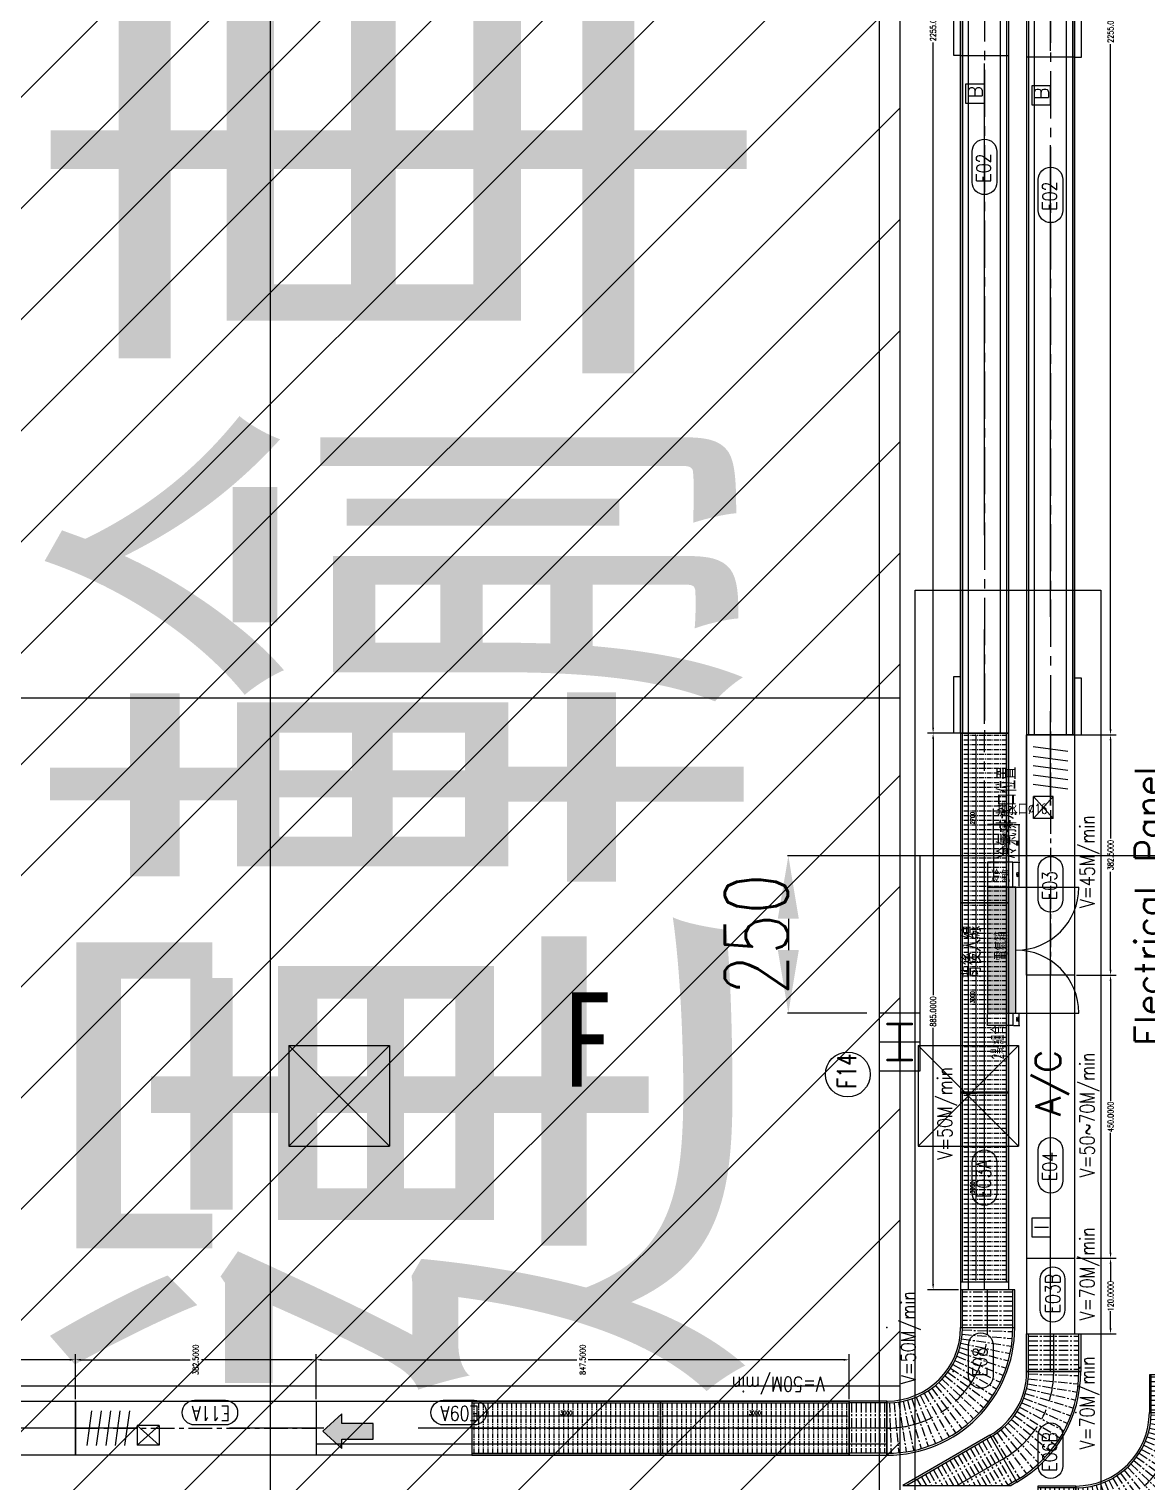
# Model space of a CAD drawing. Extents: x -40736 to 367926, y -65544 to 37405.
# Drawn here: x 347007 to 348784, y -44375 to -42065 of the extents above; entities that cross this region are included whole.
import ezdxf
from ezdxf.enums import TextEntityAlignment as Align

# ---------------------------------------------------------------- set-up
doc = ezdxf.new("R2010")
doc.units = 0
doc.header["$LTSCALE"] = 600
doc.header["$MEASUREMENT"] = 0
doc.linetypes.add('CENTER', pattern=[2, 1.25, -0.25, 0.25, -0.25])
doc.linetypes.add('PHANTOM', pattern=[2.5, 1.25, -0.25, 0.25, -0.25, 0.25, -0.25])
doc.layers.get('0').update_dxf_attribs({"linetype": 'CONTINUOUS'})
doc.layers.get('DEFPOINTS').update_dxf_attribs({"linetype": 'CONTINUOUS'})
for name, color, linetype in [('0-CV-DIM', 3, 'CONTINUOUS'), ('0-DC_Line', 142, 'CONTINUOUS'), ('0-架台', 232, 'CONTINUOUS'), ('0-機台細部', 7, 'CONTINUOUS'), ('0-機號', 4, 'CONTINUOUS'), ('0-滾筒細部', 3, 'CONTINUOUS'), ('0-記號', 3, 'CONTINUOUS'), ('0-電控', 4, 'CONTINUOUS'), ('1', 1, 'CONTINUOUS'), ('C6', 6, 'CONTINUOUS'), ('DIM_KM', 3, 'CONTINUOUS'), ('底圖', 253, 'CONTINUOUS'), ('線槽', 6, 'CONTINUOUS'), ('規劃圖', 253, 'CONTINUOUS')]:
    doc.layers.add(name, color=color, linetype=linetype)
doc.styles.add('asd', font='KAIU.TTF', dxfattribs={"width": 0.8})
doc.styles.add('CHINESET', font='ISOCP.SHX', dxfattribs={"width": 0.7, "bigfont": 'CHINESET.SHX'})
doc.styles.get("Standard").update_dxf_attribs({"font": 'txt.shx', "width": 0.75, "bigfont": 'chineset.shx'})
doc.styles.add('SUNG', font='txt.shx', dxfattribs={"width": 0.8, "bigfont": 'chineset.shx'})
doc.dimstyles.new('a', dxfattribs={"dimtxt": 100, "dimasz": 100, "dimexe": 1.25, "dimexo": 20, "dimtad": 1, "dimdec": 0, "dimdsep": 46, "dimtxsty": 'Standard', "dimcen": 2.5, "dimclrd": 3, "dimclre": 3, "dimclrt": 1, "dimadec": 0, "dimazin": 0, "dimtfac": 1, "dimtdec": 0, "dimtmove": 0, "dimatfit": 3, "dimfxl": 0, "dimarcsym": 0})
doc.dimstyles.get("Standard").update_dxf_attribs({"dimtxt": 0.18, "dimasz": 0.18, "dimexe": 0.18, "dimexo": 0.0625, "dimgap": 0.09, "dimtad": 0, "dimtih": 1, "dimtoh": 1, "dimdec": 4, "dimzin": 0, "dimdsep": 46, "dimtxsty": 'Standard', "dimcen": 0.09, "dimadec": 0, "dimazin": 0, "dimtfac": 1, "dimtdec": 4, "dimtofl": 0, "dimtmove": 0, "dimatfit": 3, "dimfxl": 0, "dimtolj": 1, "dimtzin": 0, "dimarcsym": 0})

# ---------------------------------------------------------------- blocks, each defined once
blk = doc.blocks.new('A$C46C37F3C')
blk.add_lwpolyline([(0, 0), (300, 0), (300, 300), (0, 300)], close=True)
blk.add_text('I', height=220).set_placement((118, 35))
blk = doc.blocks.new('roller_FF')
at = {"color": 1, "linetype": 'CENTER', "ltscale": 0.1}
blk.add_line((0, -350), (0, 350), dxfattribs=at)
blk = doc.blocks.new('*D93')
at = {"layer": '0-滾筒細部', "color": 0, "lineweight": -2}
for p, q in [((0, 360), (0, 120)), ((3000, 360), (3000, 120)), ((2970, 140), (30, 140))]:
    blk.add_line(p, q, dxfattribs=at)
at = {"layer": '0-滾筒細部', "color": 0}
for points in [[(30, 145), (30, 135), (0, 140)], [(2970, 145), (2970, 135), (3000, 140)]]:
    blk.add_solid(points, dxfattribs=at)
at = {"layer": 'DEFPOINTS', "color": 0}
for p in [(0, 380), (3000, 380), (0, 140)]:
    blk.add_point(p, dxfattribs=at)
at = {"layer": '0-滾筒細部', "color": 0, "insert": (1500, 192), "char_height": 64, "attachment_point": 5}
blk.add_mtext('\\A1;3000', dxfattribs=at)
blk = doc.blocks.new('*D368')
at = {"layer": '0-滾筒細部', "color": 0, "lineweight": -2}
for p, q in [((0, 740), (0, 500)), ((2700, 740), (2700, 500)), ((2670, 520), (30, 520))]:
    blk.add_line(p, q, dxfattribs=at)
at = {"layer": '0-滾筒細部', "color": 0}
for points in [[(30, 525), (30, 515), (0, 520)], [(2670, 525), (2670, 515), (2700, 520)]]:
    blk.add_solid(points, dxfattribs=at)
at = {"layer": 'DEFPOINTS', "color": 0}
for p in [(0, 760), (2700, 760), (0, 520)]:
    blk.add_point(p, dxfattribs=at)
at = {"layer": '0-滾筒細部', "color": 0, "insert": (1350, 572), "char_height": 64, "attachment_point": 5}
blk.add_mtext('\\A1;2700', dxfattribs=at)
blk = doc.blocks.new('90curve')
for p, q in [((-1170, 0), (-2030, 0)), ((0, -1170), (0, -2030))]:
    blk.add_line(p, q)
for points in [[(-2030, 0), (-1170, 0), (-1170, 600), (-2030, 600)], [(0, -2030), (600, -2030), (600, -1170), (0, -1170)]]:
    blk.add_lwpolyline(points, close=True)
for radius in [2030, 1170]:
    blk.add_arc((0, 0), radius, 180, 270)
at = {"linetype": 'CENTER'}
blk.add_arc((0, 0), 1600, 180, 270, dxfattribs=at)
blk.add_point((0, 0))
blk = doc.blocks.new('*D495')
at = {"layer": '0-CV-DIM', "color": 0, "lineweight": -2}
for p, q in [((2312.1, 10184.1), (2312.1, 10255.7)), ((2321.1, 10246.7), (2603.1, 10246.7)), ((2903.1, 10246.7), (2621.1, 10246.7)), ((2912.1, 10184.1), (2912.1, 10255.7))]:
    blk.add_line(p, q, dxfattribs=at)
at = {"layer": '0-CV-DIM', "color": 0}
for points in [[(2321.1, 10245.2), (2321.1, 10248.2), (2312.1, 10246.7)], [(2903.1, 10245.2), (2903.1, 10248.2), (2912.1, 10246.7)]]:
    blk.add_solid(points, dxfattribs=at)
at = {"layer": 'DEFPOINTS', "color": 0}
for p in [(2912.1, 10246.7), (2312.1, 10181), (2912.1, 10181)]:
    blk.add_point(p, dxfattribs=at)
at = {"layer": '0-CV-DIM', "color": 0, "insert": (2612.1, 10246.7), "char_height": 9, "attachment_point": 5, "rotation": 90}
blk.add_mtext('\\A1;600.0000', dxfattribs=at)
blk = doc.blocks.new('*D496')
at = {"layer": '0-CV-DIM', "color": 0, "lineweight": -2}
for p, q in [((3294.6, 10184.1), (3294.6, 10255.7)), ((3303.6, 10246.7), (3709.3, 10246.7)), ((4133.1, 10246.7), (3727.3, 10246.7)), ((4142.1, 10184.1), (4142.1, 10255.7))]:
    blk.add_line(p, q, dxfattribs=at)
at = {"layer": '0-CV-DIM', "color": 0}
for points in [[(3303.6, 10245.2), (3303.6, 10248.2), (3294.6, 10246.7)], [(4133.1, 10245.2), (4133.1, 10248.2), (4142.1, 10246.7)]]:
    blk.add_solid(points, dxfattribs=at)
at = {"layer": 'DEFPOINTS', "color": 0}
for p in [(4142.1, 10246.7), (3294.6, 10181), (4142.1, 10181)]:
    blk.add_point(p, dxfattribs=at)
at = {"layer": '0-CV-DIM', "color": 0, "insert": (3718.3, 10246.7), "char_height": 9, "attachment_point": 5, "rotation": 90}
blk.add_mtext('\\A1;847.5000', dxfattribs=at)
blk = doc.blocks.new('*D501')
at = {"layer": '0-CV-DIM', "color": 0, "lineweight": -2}
for p, q in [((4316, 11243), (4266.4, 11243)), ((4275.4, 11234), (4275.4, 10826.4)), ((4275.4, 10367), (4275.4, 10774.6)), ((4316, 10358), (4266.4, 10358))]:
    blk.add_line(p, q, dxfattribs=at)
at = {"layer": '0-CV-DIM', "color": 0}
for points in [[(4273.9, 11234), (4276.9, 11234), (4275.4, 11243)], [(4273.9, 10367), (4276.9, 10367), (4275.4, 10358)]]:
    blk.add_solid(points, dxfattribs=at)
at = {"layer": 'DEFPOINTS', "color": 0}
for p in [(4275.4, 11243), (4319.1, 11243), (4319.1, 10358)]:
    blk.add_point(p, dxfattribs=at)
at = {"layer": '0-CV-DIM', "color": 0, "insert": (4275.4, 10800.5), "char_height": 9, "attachment_point": 5, "rotation": 90}
blk.add_mtext('\\A1;885.0000', dxfattribs=at)
blk = doc.blocks.new('*D502')
at = {"layer": '0-CV-DIM', "color": 0, "lineweight": -2}
for p, q in [((4316, 13498), (4266.4, 13498)), ((4275.4, 13489), (4275.4, 12399.7)), ((4275.4, 11252), (4275.4, 12341.2)), ((4316, 11243), (4266.4, 11243))]:
    blk.add_line(p, q, dxfattribs=at)
at = {"layer": '0-CV-DIM', "color": 0}
for points in [[(4273.9, 13489), (4276.9, 13489), (4275.4, 13498)], [(4273.9, 11252), (4276.9, 11252), (4275.4, 11243)]]:
    blk.add_solid(points, dxfattribs=at)
at = {"layer": 'DEFPOINTS', "color": 0}
for p in [(4275.4, 13498), (4319.1, 13498), (4319.1, 11243)]:
    blk.add_point(p, dxfattribs=at)
at = {"layer": '0-CV-DIM', "color": 0, "insert": (4275.4, 12370.5), "char_height": 9, "attachment_point": 5, "rotation": 90}
blk.add_mtext('\\A1;2255.0000', dxfattribs=at)
blk = doc.blocks.new('CURVE_90')
for p, q in [((1600, 1170), (1600, 2030)), ((1600, 2000), (2200, 2000)), ((1600, 1200), (2200, 1200)), ((430, 0), (-430, 0)), ((-400, 0), (-400, -600)), ((400, 0), (400, -600))]:
    blk.add_line(p, q)
at = {"color": 1}
for p, q in [((1600, 1600), (2200, 1600)), ((0, 0), (0, -600))]:
    blk.add_line(p, q, dxfattribs=at)
for points in [[(1600, 1170), (2200, 1170), (2200, 2030), (1600, 2030)], [(-430, 0), (-430, -600), (430, -600), (430, 0)]]:
    blk.add_lwpolyline(points, close=True)
for radius in [2030, 2000, 1200, 1170]:
    blk.add_arc((1600, 0), radius, 90, 180)
at = {"color": 1, "linetype": 'CENTER'}
blk.add_arc((1600, 0), 1600, 90, 180, dxfattribs=at)
blk.add_point((1600, 0))
at = {"layer": '0-滾筒細部', "color": 1, "linetype": 'CENTER', "ltscale": 0.2}
for p, q in [((1206, 1133), (943, 1889)), ((1275, 1155), (1058, 1925)), ((1345, 1173), (1175, 1954)), ((1416, 1186), (1294, 1976)), ((1488, 1195), (1414, 1991)), ((1561, 1199), (1535, 1999)), ((1638, 1200), (1638, 2000)), ((1712, 1200), (1712, 2000)), ((1788, 1200), (1788, 2000)), ((1862, 1200), (1862, 2000)), ((1938, 1200), (1938, 2000)), ((2012, 1200), (2012, 2000)), ((2088, 1200), (2088, 2000)), ((2162, 1200), (2162, 2000)), ((946, 1006), (510, 1677)), ((1008, 1044), (613, 1740)), ((1072, 1078), (720, 1796)), ((1138, 1107), (830, 1846)), ((775, 872), (225, 1453)), ((829, 920), (316, 1533)), ((886, 965), (411, 1608)), ((632, 709), (-14, 1181)), ((676, 766), (60, 1277)), ((724, 820), (140, 1367)), ((553, 587), (-144, 978)), ((591, 649), (-82, 1082)), ((490, 456), (-250, 761)), ((520, 523), (-200, 871)), ((443, 319), (-328, 532)), ((465, 389), (-292, 648)), ((413, 178), (-378, 296)), ((426, 249), (-357, 415)), ((401, 39), (-399, 65)), ((405, 106), (-392, 176)), ((-400, -38), (400, -38)), ((-400, -112), (400, -112)), ((-400, -188), (400, -188)), ((-400, -262), (400, -262)), ((-400, -338), (400, -338)), ((-400, -413), (400, -413)), ((-400, -488), (400, -488)), ((-400, -563), (400, -563))]:
    blk.add_line(p, q, dxfattribs=at)
blk = doc.blocks.new('GO-1')
blk.add_hatch(color=254).paths.add_polyline_path([(0, 0), (-2.75, -3), (-1.25, -3), (-1.25, -8), (1.25, -8), (1.25, -3), (2.75, -3)])
at = {"color": 254}
blk.add_lwpolyline([(1.25, -8), (1.25, -3), (2.75, -3), (0, 0), (-2.75, -3), (-1.25, -3), (-1.25, -8)], close=True, dxfattribs=at)
blk = doc.blocks.new('A$C255256BC')
for p, q in [((0, 730), (21550, 730)), ((10775, 760), (10775, 0)), ((0, 30), (21550, 30))]:
    blk.add_line(p, q)
at = {"color": 1, "linetype": 'CENTER'}
blk.add_line((-1000, 380), (21550, 380), dxfattribs=at)
for points in [[(0, 760), (-1000, 760), (-1000, 0), (0, 0)], [(0, 0), (21550, 0), (21550, 760), (0, 760)], [(10775, 870), (9875, 870), (9875, 760), (10775, 760)], [(21550, 870), (20650, 870), (20650, 760), (21550, 760)]]:
    blk.add_lwpolyline(points, close=True)
blk = doc.blocks.new('A$C24A45E0A')
for p, q in [((1445, 1013), (1015, 1758)), ((860, 0), (0, 0))]:
    blk.add_line(p, q)
for radius in [2030, 2000, 1200, 1170]:
    blk.add_arc((2030, 0), radius, 120, 180)
at = {"color": 1, "linetype": 'CENTER'}
blk.add_arc((2030, 0), 1600, 120, 180, dxfattribs=at)
blk.add_point((2030, 0))
blk = doc.blocks.new('A$C074F71BD')
at = {"color": 1, "linetype": 'CENTER'}
blk.add_line((2729, 2850), (913, 2850), dxfattribs=at)
for p, q in [((1015, 2358), (1106, 2410)), ((1030, 2332), (1166, 2410)), ((2826, 2410), (1106, 2410)), ((1430, 1639), (2766, 2410)), ((1445, 1613), (2826, 2410)), ((30, 600), (30, 0)), ((830, 600), (830, 0))]:
    blk.add_line(p, q)
at = {"color": 1}
for p, q in [((1230, 1986), (1966, 2410)), ((430, 600), (430, 0))]:
    blk.add_line(p, q, dxfattribs=at)
blk.add_lwpolyline([(0, 600), (860, 600), (860, 0), (0, 0)], close=True)
at = {"layer": '0-滾筒細部', "color": 1, "linetype": 'CENTER', "ltscale": 0.2}
for p, q in [((1495, 1677), (1095, 2370)), ((1560, 1714), (1160, 2407)), ((1625, 1752), (1245, 2410)), ((1690, 1789), (1331, 2410)), ((1755, 1827), (1418, 2410)), ((1820, 1864), (1504, 2410)), ((1885, 1902), (1591, 2410)), ((1950, 1939), (1678, 2410)), ((2015, 1977), (1764, 2410)), ((2080, 2014), (1851, 2410)), ((2144, 2052), (1937, 2410)), ((2209, 2089), (2024, 2410)), ((2274, 2127), (2111, 2410)), ((2339, 2164), (2197, 2410)), ((2404, 2202), (2284, 2410)), ((2469, 2239), (2370, 2410)), ((2534, 2277), (2457, 2410)), ((2599, 2314), (2544, 2410)), ((1269, 1528), (761, 2146)), ((1331, 1575), (865, 2226)), ((1396, 1619), (974, 2298)), ((1102, 1361), (484, 1869)), ((1154, 1420), (570, 1967)), ((1210, 1476), (663, 2060)), ((1011, 1234), (332, 1656)), ((1055, 1299), (404, 1765)), ((937, 1095), (208, 1425)), ((972, 1166), (266, 1543)), ((882, 948), (116, 1181)), ((907, 1023), (158, 1304)), ((846, 795), (57, 926)), ((861, 872), (82, 1054)), ((836, 718), (40, 796)), ((830, 562), (30, 562)), ((830, 487), (30, 487)), ((831, 639), (31, 665)), ((831, 639), (31, 665)), ((830, 412), (30, 412)), ((830, 337), (30, 337)), ((830, 262), (30, 262)), ((830, 187), (30, 187)), ((830, 112), (30, 112)), ((830, 37), (30, 37))]:
    blk.add_line(p, q, dxfattribs=at)
blk.add_blockref('A$C24A45E0A', (0, 600))
blk = doc.blocks.new('*D92')
at = {"layer": '0-滾筒細部', "color": 0, "lineweight": -2}
for p, q in [((0, 840), (0, 600)), ((3000, 840), (3000, 600)), ((2970, 620), (30, 620))]:
    blk.add_line(p, q, dxfattribs=at)
at = {"layer": '0-滾筒細部', "color": 0}
for points in [[(30, 625), (30, 615), (0, 620)], [(2970, 625), (2970, 615), (3000, 620)]]:
    blk.add_solid(points, dxfattribs=at)
at = {"layer": 'DEFPOINTS', "color": 0}
for p in [(0, 860), (3000, 860), (0, 620)]:
    blk.add_point(p, dxfattribs=at)
at = {"layer": '0-滾筒細部', "color": 0, "insert": (1500, 672), "char_height": 64, "attachment_point": 5}
blk.add_mtext('\\A1;3000', dxfattribs=at)
blk = doc.blocks.new('roller_FF_800')
at = {"color": 1, "linetype": 'CENTER', "ltscale": 0.1}
blk.add_line((0, -400), (0, 400), dxfattribs=at)
blk = doc.blocks.new('*D517')
at = {"layer": '0-CV-DIM', "color": 0, "lineweight": -2}
for p, q in [((4503.2, 10408), (4566.4, 10408)), ((4557.4, 10399), (4557.4, 10372.2)), ((4557.4, 10297), (4557.4, 10323.8)), ((4503.2, 10288), (4566.4, 10288))]:
    blk.add_line(p, q, dxfattribs=at)
at = {"layer": '0-CV-DIM', "color": 0}
for points in [[(4555.9, 10399), (4558.9, 10399), (4557.4, 10408)], [(4555.9, 10297), (4558.9, 10297), (4557.4, 10288)]]:
    blk.add_solid(points, dxfattribs=at)
at = {"layer": 'DEFPOINTS', "color": 0}
for p in [(4500.1, 10408), (4557.4, 10408), (4500.1, 10288)]:
    blk.add_point(p, dxfattribs=at)
at = {"layer": '0-CV-DIM', "color": 0, "insert": (4557.4, 10348), "char_height": 9, "attachment_point": 5, "rotation": 90}
blk.add_mtext('\\A1;120.0000', dxfattribs=at)
blk = doc.blocks.new('*D518')
at = {"layer": '0-CV-DIM', "color": 0, "lineweight": -2}
for p, q in [((4503.2, 10858), (4566.4, 10858)), ((4557.4, 10849), (4557.4, 10658.3)), ((4557.4, 10417), (4557.4, 10607.7)), ((4503.2, 10408), (4566.4, 10408))]:
    blk.add_line(p, q, dxfattribs=at)
at = {"layer": '0-CV-DIM', "color": 0}
for points in [[(4555.9, 10849), (4558.9, 10849), (4557.4, 10858)], [(4555.9, 10417), (4558.9, 10417), (4557.4, 10408)]]:
    blk.add_solid(points, dxfattribs=at)
at = {"layer": 'DEFPOINTS', "color": 0}
for p in [(4500.1, 10858), (4557.4, 10858), (4500.1, 10408)]:
    blk.add_point(p, dxfattribs=at)
at = {"layer": '0-CV-DIM', "color": 0, "insert": (4557.4, 10633), "char_height": 9, "attachment_point": 5, "rotation": 90}
blk.add_mtext('\\A1;450.0000', dxfattribs=at)
blk = doc.blocks.new('*D519')
at = {"layer": '0-CV-DIM', "color": 0, "lineweight": -2}
for p, q in [((4503.2, 11240.5), (4566.4, 11240.5)), ((4557.4, 11231.5), (4557.4, 11075.7)), ((4557.4, 10867), (4557.4, 11022.8)), ((4503.2, 10858), (4566.4, 10858))]:
    blk.add_line(p, q, dxfattribs=at)
at = {"layer": '0-CV-DIM', "color": 0}
for points in [[(4555.9, 11231.5), (4558.9, 11231.5), (4557.4, 11240.5)], [(4555.9, 10867), (4558.9, 10867), (4557.4, 10858)]]:
    blk.add_solid(points, dxfattribs=at)
at = {"layer": 'DEFPOINTS', "color": 0}
for p in [(4500.1, 11240.5), (4557.4, 11240.5), (4500.1, 10858)]:
    blk.add_point(p, dxfattribs=at)
at = {"layer": '0-CV-DIM', "color": 0, "insert": (4557.4, 11049.2), "char_height": 9, "attachment_point": 5, "rotation": 90}
blk.add_mtext('\\A1;382.5000', dxfattribs=at)
blk = doc.blocks.new('*D520')
at = {"layer": '0-CV-DIM', "color": 0, "lineweight": -2}
for p, q in [((4503.2, 13495.5), (4566.4, 13495.5)), ((4557.4, 13486.5), (4557.4, 12397.2)), ((4557.4, 11249.5), (4557.4, 12338.7)), ((4503.2, 11240.5), (4566.4, 11240.5))]:
    blk.add_line(p, q, dxfattribs=at)
at = {"layer": '0-CV-DIM', "color": 0}
for points in [[(4555.9, 13486.5), (4558.9, 13486.5), (4557.4, 13495.5)], [(4555.9, 11249.5), (4558.9, 11249.5), (4557.4, 11240.5)]]:
    blk.add_solid(points, dxfattribs=at)
at = {"layer": 'DEFPOINTS', "color": 0}
for p in [(4500.1, 13495.5), (4557.4, 13495.5), (4500.1, 11240.5)]:
    blk.add_point(p, dxfattribs=at)
at = {"layer": '0-CV-DIM', "color": 0, "insert": (4557.4, 12368), "char_height": 9, "attachment_point": 5, "rotation": 90}
blk.add_mtext('\\A1;2255.0000', dxfattribs=at)
blk = doc.blocks.new('1F-2149')
at = {"color": 15, "linetype": 'PHANTOM'}
for p, q in [((15298.266919, 94038.564645), (15266.866919, 94038.564645)), ((15266.866919, 94038.564645), (15266.866919, 94003.364645)), ((15298.266919, 94038.564645), (15266.866919, 94003.364645)), ((15298.266919, 94003.364645), (15266.866919, 94038.564645)), ((15298.266919, 94038.564645), (15298.266919, 94003.364645)), ((15298.266919, 94003.364645), (15266.866919, 94003.364645))]:
    blk.add_line(p, q, dxfattribs=at)
blk = doc.blocks.new('CC_001')
at = {"color": 15}
for p, q in [((688, -275), (762, 275)), ((838, -275), (912, 275)), ((988, -275), (1062, 275)), ((1138, -275), (1212, 275)), ((1288, -275), (1362, 275))]:
    blk.add_line(p, q, dxfattribs=at)
at = {"color": 1, "linetype": 'CENTER', "ltscale": 0.5}
blk.add_line((500, 0), (4325, 0), dxfattribs=at)
blk.add_lwpolyline([(500, 380), (4325, 380), (4325, -380), (500, -380)], close=True)
at = {"color": 0, "linetype": 'ByBlock', "extrusion": (0, 0, -1), "xscale": 10, "yscale": 10, "zscale": -10, "rotation": 90}
blk.add_blockref('1F-2149', (938553, -152939), dxfattribs=at)
blk = doc.blocks.new('A$C420C0A8B')
blk.add_lwpolyline([(0, 0), (300, 0), (300, 300), (0, 300)], close=True)
blk.add_text('B', height=220).set_placement((80, 35))
blk = doc.blocks.new('*U407')
at = {"color": 1, "linetype": 'CENTER', "ltscale": 0.5}
blk.add_line((430, 3825), (430, 0), dxfattribs=at)
at = {"color": 15}
for p, q in [((155, 3637), (705, 3562)), ((155, 3487), (705, 3412)), ((155, 3337), (705, 3262)), ((155, 3187), (705, 3112)), ((155, 3037), (705, 2962))]:
    blk.add_line(p, q, dxfattribs=at)
blk.add_lwpolyline([(860, 3825), (860, 0), (0, 0), (0, 3825)], close=True)
at = {"color": 0, "linetype": 'ByBlock', "extrusion": (0, 0, -1), "xscale": 10, "yscale": 10, "zscale": -10, "rotation": 180}
blk.add_blockref('1F-2149', (152509, 942878), dxfattribs=at)
blk = doc.blocks.new('*D529')
at = {"layer": '0-CV-DIM', "color": 0, "lineweight": -2}
for p, q in [((2912.1, 10184.1), (2912.1, 10255.7)), ((2921.1, 10246.7), (3094.3, 10246.7)), ((3285.6, 10246.7), (3112.3, 10246.7)), ((3294.6, 10184.1), (3294.6, 10255.7))]:
    blk.add_line(p, q, dxfattribs=at)
at = {"layer": '0-CV-DIM', "color": 0}
for points in [[(2921.1, 10245.2), (2921.1, 10248.2), (2912.1, 10246.7)], [(3285.6, 10245.2), (3285.6, 10248.2), (3294.6, 10246.7)]]:
    blk.add_solid(points, dxfattribs=at)
at = {"layer": 'DEFPOINTS', "color": 0}
for p in [(3294.6, 10246.7), (2912.1, 10181), (3294.6, 10181)]:
    blk.add_point(p, dxfattribs=at)
at = {"layer": '0-CV-DIM', "color": 0, "insert": (3103.3, 10246.7), "char_height": 9, "attachment_point": 5, "rotation": 90}
blk.add_mtext('\\A1;382.5000', dxfattribs=at)
blk = doc.blocks.new('*D409')
at = {"layer": '0-CV-DIM', "color": 0, "lineweight": -2}
for p, q in [((2000, 1040), (2000, 939)), ((2015, 949), (2385, 949)), ((2400, 1040), (2400, 939))]:
    blk.add_line(p, q, dxfattribs=at)
at = {"layer": '0-CV-DIM', "color": 0}
for points in [[(2015, 952), (2015, 947), (2000, 949)], [(2385, 952), (2385, 947), (2400, 949)]]:
    blk.add_solid(points, dxfattribs=at)
at = {"layer": 'DEFPOINTS', "color": 0}
for p in [(2000, 1050), (2400, 1050), (2400, 949)]:
    blk.add_point(p, dxfattribs=at)
at = {"layer": '0-CV-DIM', "color": 0, "insert": (2200, 975), "char_height": 32, "attachment_point": 5}
blk.add_mtext('\\A1;400', dxfattribs=at)
blk = doc.blocks.new('*D410')
at = {"layer": '0-CV-DIM', "color": 0, "lineweight": -2}
for p, q in [((2400, 1040), (2400, 939)), ((2415, 949), (2985, 949)), ((3000, 1040), (3000, 939))]:
    blk.add_line(p, q, dxfattribs=at)
at = {"layer": '0-CV-DIM', "color": 0}
for points in [[(2415, 952), (2415, 947), (2400, 949)], [(2985, 952), (2985, 947), (3000, 949)]]:
    blk.add_solid(points, dxfattribs=at)
at = {"layer": 'DEFPOINTS', "color": 0}
for p in [(2400, 1050), (3000, 1050), (3000, 949)]:
    blk.add_point(p, dxfattribs=at)
at = {"layer": '0-CV-DIM', "color": 0, "insert": (2700, 975), "char_height": 32, "attachment_point": 5}
blk.add_mtext('\\A1;600', dxfattribs=at)
blk = doc.blocks.new('C01')
blk.add_circle((0, 0), 0.5)
at = {"layer": '1', "ltscale": 0.5}
for p, q in [((0.6, 0), (-0.6, 0)), ((0, 0.6), (0, -0.6))]:
    blk.add_line(p, q, dxfattribs=at)
blk = doc.blocks.new('*D411')
at = {"layer": '0-CV-DIM', "color": 0, "lineweight": -2}
for p, q in [((-200, 1040), (-200, 939)), ((-185, 949), (-15, 949)), ((0, 1040), (0, 939))]:
    blk.add_line(p, q, dxfattribs=at)
at = {"layer": '0-CV-DIM', "color": 0}
for points in [[(-185, 952), (-185, 947), (-200, 949)], [(-15, 952), (-15, 947), (0, 949)]]:
    blk.add_solid(points, dxfattribs=at)
at = {"layer": 'DEFPOINTS', "color": 0}
for p in [(-200, 1050), (0, 1050), (0, 949)]:
    blk.add_point(p, dxfattribs=at)
at = {"layer": '0-CV-DIM', "color": 0, "insert": (-100, 975), "char_height": 32, "attachment_point": 5}
blk.add_mtext('\\A1;200', dxfattribs=at)
blk = doc.blocks.new('*X413')
at = {"layer": 'C6', "color": 0}
for p, q in [((11763.7, 29453.8), (11764.5, 29454.6)), ((11763.7, 29452.9), (11765.3, 29454.6)), ((11764.6, 29452.1), (11767.1, 29454.6)), ((11765.5, 29452.1), (11768, 29454.6)), ((11767.3, 29452.1), (11769.8, 29454.6)), ((11768.1, 29452.1), (11770.6, 29454.6)), ((11769.9, 29452.1), (11772.4, 29454.6)), ((11770.8, 29452.1), (11773.3, 29454.6)), ((11772.6, 29452.1), (11775.1, 29454.6)), ((11773.4, 29452.1), (11775.9, 29454.6)), ((11775.2, 29452.1), (11777.7, 29454.6)), ((11776.1, 29452.1), (11778.6, 29454.6)), ((11777.9, 29452.1), (11780.4, 29454.6)), ((11778.7, 29452.1), (11781.2, 29454.6)), ((11780.5, 29452.1), (11783, 29454.6)), ((11781.4, 29452.1), (11783.9, 29454.6)), ((11782.9, 29451.8), (11785.7, 29454.6)), ((11782.9, 29450.9), (11786.5, 29454.6)), ((11785.8, 29452.1), (11788.3, 29454.6)), ((11786.7, 29452.1), (11789.2, 29454.6)), ((11788.5, 29452.1), (11791, 29454.6)), ((11789.4, 29452.1), (11791.9, 29454.6)), ((11791.1, 29452.1), (11793.6, 29454.6)), ((11792, 29452.1), (11794.5, 29454.6)), ((11793.8, 29452.1), (11796.3, 29454.6)), ((11794.7, 29452.1), (11797.2, 29454.6)), ((11796.4, 29452.1), (11798.9, 29454.6)), ((11797.3, 29452.1), (11799.8, 29454.6)), ((11799.1, 29452.1), (11801.6, 29454.6)), ((11800, 29452.1), (11802.5, 29454.6)), ((11782.9, 29449.1), (11784.5, 29450.7)), ((11782.9, 29448.2), (11784.5, 29449.8)), ((11782.9, 29446.5), (11784.5, 29448.1)), ((11782.9, 29445.6), (11784.5, 29447.2)), ((11782.9, 29443.8), (11784.5, 29445.4)), ((11782.9, 29442.9), (11784.5, 29444.5)), ((11782.9, 29441.2), (11784.5, 29442.8)), ((11782.9, 29440.3), (11784.5, 29441.9)), ((11782.9, 29438.5), (11784.5, 29440.1)), ((11782.9, 29437.6), (11784.5, 29439.2)), ((11782.9, 29435.9), (11784.5, 29437.5)), ((11782.9, 29435), (11784.5, 29436.6)), ((11782.9, 29433.2), (11784.5, 29434.8)), ((11782.9, 29432.3), (11784.5, 29433.9)), ((11782.9, 29430.6), (11784.5, 29432.2)), ((11782.9, 29429.7), (11784.5, 29431.3)), ((11801.7, 29452.1), (11803.7, 29454)), ((11802.6, 29452.1), (11803.7, 29453.1)), ((11782.9, 29427.9), (11784.5, 29429.5)), ((11782.9, 29427), (11784.5, 29428.6)), ((11782.9, 29425.3), (11784.5, 29426.9)), ((11782.9, 29424.4), (11784.5, 29426)), ((11782.9, 29422.6), (11784.5, 29424.2)), ((11782.9, 29421.7), (11784.5, 29423.3)), ((11782.9, 29420), (11784.5, 29421.6)), ((11782.9, 29419.1), (11784.5, 29420.7)), ((11782.9, 29417.3), (11784.5, 29418.9)), ((11782.9, 29416.4), (11784.5, 29418)), ((11782.9, 29414.6), (11784.5, 29416.2)), ((11782.9, 29413.8), (11784.5, 29415.4)), ((11782.9, 29412), (11784.5, 29413.6)), ((11782.9, 29411.1), (11784.5, 29412.7)), ((11782.9, 29409.3), (11784.5, 29410.9)), ((11782.9, 29408.5), (11784.5, 29410.1)), ((11782.9, 29406.7), (11784.5, 29408.3)), ((11763.7, 29395.4), (11765.3, 29397.1)), ((11763.7, 29394.6), (11766.2, 29397.1)), ((11765.4, 29394.6), (11767.9, 29397.1)), ((11766.3, 29394.6), (11768.8, 29397.1)), ((11768.1, 29394.6), (11770.6, 29397.1)), ((11769, 29394.6), (11771.5, 29397.1)), ((11770.7, 29394.6), (11773.2, 29397.1)), ((11771.6, 29394.6), (11774.1, 29397.1)), ((11773.4, 29394.6), (11775.9, 29397.1)), ((11774.3, 29394.6), (11776.8, 29397.1)), ((11776, 29394.6), (11778.5, 29397.1)), ((11776.9, 29394.6), (11779.4, 29397.1)), ((11778.7, 29394.6), (11781.2, 29397.1)), ((11779.6, 29394.6), (11782.1, 29397.1)), ((11781.3, 29394.6), (11784.5, 29397.7)), ((11782.2, 29394.6), (11784.7, 29397.1)), ((11782.9, 29405.8), (11784.5, 29407.4)), ((11782.9, 29404), (11784.5, 29405.6)), ((11782.9, 29403.2), (11784.5, 29404.8)), ((11782.9, 29401.4), (11784.5, 29403)), ((11782.9, 29400.5), (11784.5, 29402.1)), ((11782.9, 29398.7), (11784.5, 29400.3)), ((11782.9, 29397.9), (11784.5, 29399.5)), ((11784, 29394.6), (11786.5, 29397.1)), ((11784.9, 29394.6), (11787.4, 29397.1)), ((11786.7, 29394.6), (11789.2, 29397.1)), ((11787.5, 29394.6), (11790, 29397.1)), ((11789.3, 29394.6), (11791.8, 29397.1)), ((11790.2, 29394.6), (11792.7, 29397.1)), ((11792, 29394.6), (11794.5, 29397.1)), ((11792.8, 29394.6), (11795.3, 29397.1)), ((11794.6, 29394.6), (11797.1, 29397.1)), ((11795.5, 29394.6), (11798, 29397.1)), ((11797.3, 29394.6), (11799.8, 29397.1)), ((11798.1, 29394.6), (11800.6, 29397.1)), ((11799.9, 29394.6), (11802.4, 29397.1)), ((11800.8, 29394.6), (11803.3, 29397.1)), ((11802.6, 29394.6), (11803.7, 29395.7)), ((11803.4, 29394.6), (11803.7, 29394.8))]:
    blk.add_line(p, q, dxfattribs=at)
blk = doc.blocks.new('*U537')
at = {"color": 1, "linetype": 'Continuous'}
blk.add_line((-32.5, 0), (32.5, 0), dxfattribs=at)
at = {"color": 1}
blk.add_lwpolyline([(-32.5, -46), (32.5, -46), (32.5, 46), (-32.5, 46)], close=True, dxfattribs=at)
blk.add_lwpolyline([(-20, 30), (20, 30), (20, 27.5), (0.8, 27.5), (0.8, -27.5), (20, -27.5), (20, -30), (-20, -30), (-20, -27.5), (-0.8, -27.5), (-0.8, 27.5), (-20, 27.5), (-20, 30)], dxfattribs=at)
blk.add_blockref('*X413', (-11783.7, -29424.6), dxfattribs=at)
blk = doc.blocks.new('*U538')
at = {"color": 0, "linetype": 'ByBlock', "lineweight": -2}
blk.add_blockref('*U537', (0, -4000), dxfattribs=at)
blk = doc.blocks.new('*U531')
at = {"color": 0}
blk.add_blockref('*U538', (0, 5000), dxfattribs=at)
blk = doc.blocks.new('*U532')
at = {"layer": '1', "color": 0, "linetype": 'ByBlock', "lineweight": -2}
blk.add_blockref('*U531', (0, 0), dxfattribs=at)
blk = doc.blocks.new('*D614')
at = {"color": 3, "lineweight": -2}
for p, q in [((349403.8, -43379.8), (348213, -43379.8)), ((348214.3, -43479.8), (348214.3, -43529.8)), ((348338.8, -43629.8), (348213, -43629.8))]:
    blk.add_line(p, q, dxfattribs=at)
at = {"color": 3}
for points in [[(348197.6, -43479.8), (348230.9, -43479.8), (348214.3, -43379.8)], [(348197.6, -43529.8), (348230.9, -43529.8), (348214.3, -43629.8)]]:
    blk.add_solid(points, dxfattribs=at)
at = {"layer": 'DEFPOINTS', "color": 0}
for p in [(349423.8, -43379.8), (348214.3, -43629.8), (348358.8, -43629.8)]:
    blk.add_point(p, dxfattribs=at)
at = {"color": 1, "insert": (348163.6, -43504.8), "char_height": 100, "attachment_point": 5, "rotation": 90}
blk.add_mtext('250', dxfattribs=at)
blk = doc.blocks.new('CV_3000L_FF')
for p, q in [((0, 350), (3000, 350)), ((0, -350), (3000, -350))]:
    blk.add_line(p, q)
at = {"color": 1, "linetype": 'CENTER'}
blk.add_line((0, 0), (3000, 0), dxfattribs=at)
blk.add_lwpolyline([(0, -380), (3000, -380), (3000, 380), (0, 380)], close=True)
at = {"layer": '0-滾筒細部'}
for p in [(37.5, 0), (112.5, 0), (187.5, 0), (262.5, 0), (337.5, 0), (412.5, 0), (487.5, 0), (562.5, 0), (637.5, 0), (712.5, 0), (787.5, 0), (862.5, 0), (937.5, 0), (1012.5, 0), (1087.5, 0), (1162.5, 0), (1237.5, 0), (1312.5, 0), (1387.5, 0), (1462.5, 0), (1537.5, 0), (1612.5, 0), (1687.5, 0), (1762.5, 0), (1837.5, 0), (1912.5, 0), (1987.5, 0), (2062.5, 0), (2137.5, 0), (2212.5, 0), (2287.5, 0), (2362.5, 0), (2437.5, 0), (2512.5, 0), (2587.5, 0), (2662.5, 0), (2737.5, 0), (2812.5, 0), (2887.5, 0), (2962.5, 0)]:
    blk.add_blockref('roller_FF', p, dxfattribs=at)
dim = blk.add_linear_dim(base=(0, 140), p1=(3000, 380), p2=(0, 380), dimstyle='Standard', override={"dimscale": 20}, dxfattribs=at)
dim.commit()
dim.dimension.update_dxf_attribs({"geometry": '*D93', "text_midpoint": (1500, 192)})
blk = doc.blocks.new('*U367')
for p, q in [((0.00048, 729.99974), (2700.00048, 729.99974)), ((0.00048, 29.99974), (2700.00048, 29.99974))]:
    blk.add_line(p, q)
at = {"color": 1, "linetype": 'CENTER'}
blk.add_line((0.00048, 379.99974), (2700.00048, 379.99974), dxfattribs=at)
blk.add_lwpolyline([(0.00048, -0.00026), (2700.00048, -0.00026), (2700.00048, 759.99974), (0.00048, 759.99974)], close=True)
at = {"layer": '0-滾筒細部'}
for p in [(37.50048, 379.99974), (112.50048, 379.99974), (187.50048, 379.99974), (262.50048, 379.99974), (337.50048, 379.99974), (412.50048, 379.99974), (487.50048, 379.99974), (562.50048, 379.99974), (637.50048, 379.99974), (712.50048, 379.99974), (787.50048, 379.99974), (862.50048, 379.99974), (937.50048, 379.99974), (1012.50048, 379.99974), (1087.50048, 379.99974), (1162.50048, 379.99974), (1237.50048, 379.99974), (1312.50048, 379.99974), (1387.50048, 379.99974), (1462.50048, 379.99974), (1537.50048, 379.99974), (1612.50048, 379.99974), (1687.50048, 379.99974), (1762.50048, 379.99974), (1837.50048, 379.99974), (1912.50048, 379.99974), (1987.50048, 379.99974), (2062.50048, 379.99974), (2137.50048, 379.99974), (2212.50048, 379.99974), (2287.50048, 379.99974), (2362.50048, 379.99974), (2437.50048, 379.99974), (2512.50048, 379.99974), (2587.50048, 379.99974), (2662.50048, 379.99974)]:
    blk.add_blockref('roller_FF', p, dxfattribs=at)
dim = blk.add_linear_dim(base=(0.00048, 519.99974), p1=(2700.00048, 759.99974), p2=(0.00048, 759.99974), dimstyle='Standard', override={"dimscale": 20}, dxfattribs=at)
dim.commit()
dim.dimension.update_dxf_attribs({"geometry": '*D368', "text_midpoint": (1350.00048, 571.99974)})
blk = doc.blocks.new('A$C3BB94408')
for p, q in [((0.00007, 830.00009), (3000.00007, 830.00009)), ((0.00007, 30.00009), (3000.00007, 30.00009))]:
    blk.add_line(p, q)
at = {"color": 1, "linetype": 'CENTER'}
blk.add_line((0.00007, 430.00009), (3000.00007, 430.00009), dxfattribs=at)
blk.add_lwpolyline([(0.00007, 0.00009), (3000.00007, 0.00009), (3000.00007, 860.00009), (0.00007, 860.00009)], close=True)
at = {"layer": '0-滾筒細部'}
for p in [(37.50007, 430.00009), (112.50007, 430.00009), (187.50007, 430.00009), (262.50007, 430.00009), (337.50007, 430.00009), (412.50007, 430.00009), (487.50007, 430.00009), (562.50007, 430.00009), (637.50007, 430.00009), (712.50007, 430.00009), (787.50007, 430.00009), (862.50007, 430.00009), (937.50007, 430.00009), (1012.50007, 430.00009), (1087.50007, 430.00009), (1162.50007, 430.00009), (1237.50007, 430.00009), (1312.50007, 430.00009), (1387.50007, 430.00009), (1462.50007, 430.00009), (1537.50007, 430.00009), (1612.50007, 430.00009), (1687.50007, 430.00009), (1762.50007, 430.00009), (1837.50007, 430.00009), (1912.50007, 430.00009), (1987.50007, 430.00009), (2062.50007, 430.00009), (2137.50007, 430.00009), (2212.50007, 430.00009), (2287.50007, 430.00009), (2362.50007, 430.00009), (2437.50007, 430.00009), (2512.50007, 430.00009), (2587.50007, 430.00009), (2662.50007, 430.00009), (2737.50007, 430.00009), (2812.50007, 430.00009), (2887.50007, 430.00009), (2962.50007, 430.00009)]:
    blk.add_blockref('roller_FF_800', p, dxfattribs=at)
dim = blk.add_linear_dim(base=(0.00007, 620.00009), p1=(3000.00007, 860.00009), p2=(0.00007, 860.00009), dimstyle='Standard', override={"dimscale": 20}, dxfattribs=at)
dim.commit()
dim.dimension.update_dxf_attribs({"geometry": '*D92', "text_midpoint": (1500.00007, 672.00009)})
blk = doc.blocks.new('A$C1C6605B1')
for points in [[(4331.57952, 10358.00001), (4331.57952, 11242.99999)], [(4202.07952, 10112.5), (3294.57952, 10112.5)]]:
    blk.add_lwpolyline(points)
blk.add_lwpolyline([(2312.07952, 10095.00001), (2312.07952, 10181.00001), (2912.07952, 10181.00001), (2912.07952, 10095.00001)], close=True)
at = {"layer": '0-DC_Line'}
for p, q in [((4319.07952, 14097.99999), (4319.07952, 10358.00001)), ((4395.07952, 14097.99999), (4395.07952, 10358.00001)), ((4424.07952, 13795.49999), (4424.07952, 10287.99999)), ((4500.07952, 13795.49999), (4500.07952, 10287.99999)), ((4331.57952, 11242.99999), (4331.57952, 13397.99998)), ((4382.57952, 11242.99999), (4382.57952, 13397.99998)), ((4436.57952, 11240.49999), (4436.57952, 13395.49999)), ((4487.57952, 11240.49999), (4487.57952, 13395.49999)), ((4366.07952, 11242.99999), (4290.07952, 11242.99999)), ((4319.07952, 11242.99999), (4395.07952, 11242.99999)), ((4500.07952, 11240.49999), (4424.07952, 11240.49999)), ((4500.07952, 10857.99999), (4424.07952, 10857.99999)), ((4424.07952, 10407.99999), (4500.07952, 10407.99999)), ((4424.07952, 10287.99999), (4500.07952, 10287.99999)), ((3294.57952, 10181), (3294.57952, 10095))]:
    blk.add_line(p, q, dxfattribs=at)
at = {"layer": '0-DC_Line', "linetype": 'CENTER'}
for p, q in [((4357.07952, 10358.00001), (4357.07952, 14097.99999)), ((4462.07952, 10227.99999), (4462.07952, 13795.49999)), ((4207.07952, 10138), (1307.07952, 10138))]:
    blk.add_line(p, q, dxfattribs=at)
at = {"layer": '0-DC_Line'}
for points in [[(4424.07952, 10227.99999), (4424.07952, 10287.99999), (4510.07952, 10287.99999), (4510.07952, 10227.99999)], [(1367.07952, 10095), (1367.07952, 10181.00001), (4142.07952, 10181), (4142.07952, 10095)]]:
    blk.add_lwpolyline(points, close=True, dxfattribs=at)
at = {"layer": '0-機號'}
for points in [[(4376.66481, 12167.9297), (4376.66481, 12118.94037, -1), (4337.49423, 12118.94037), (4337.49423, 12167.9297, -1)], [(4481.66481, 12123.32688), (4481.66481, 12074.33755, -1), (4442.49423, 12074.33755), (4442.49423, 12123.32688, -1)], [(4481.66481, 11027.08824), (4481.66481, 10978.09891, -1), (4442.49423, 10978.09891), (4442.49423, 11027.08824, -1)], [(4376.66481, 10560.71971), (4376.66481, 10511.73038, -1), (4337.49423, 10511.73038), (4337.49423, 10560.71971, -1)], [(4484.87963, 10375.01793), (4484.87963, 10326.02861, -1), (4445.70905, 10326.02861), (4445.70905, 10375.01793, -1)], [(4370.77457, 10269.89381), (4370.77457, 10220.90448, -1), (4331.60399, 10220.90448), (4331.60399, 10269.89381, -1)], [(3101.43149, 10182.26888), (3150.42082, 10182.26888, -1), (3150.42082, 10143.0983), (3101.43149, 10143.0983, -1)], [(3496.87684, 10182.26888), (3545.86617, 10182.26888, -1), (3545.86617, 10143.0983), (3496.87684, 10143.0983, -1)], [(4481.66481, 10126.72145), (4481.66481, 10077.73212, -1), (4442.49423, 10077.73212), (4442.49423, 10126.72145, -1)]]:
    blk.add_lwpolyline(points, format="xyb", close=True, dxfattribs=at)
at = {"layer": '0-機號', "color": 7}
blk.add_lwpolyline([(4481.66481, 10580.28901), (4481.66481, 10531.29968, -1), (4442.49423, 10531.29968), (4442.49423, 10580.28901, -1)], format="xyb", close=True, dxfattribs=at)
at = {"layer": '規劃圖', "color": 6}
blk.add_lwpolyline([(-1777.72048, 10204.99999), (-1777.72048, 11298.99999), (4222.27952, 11298.99999), (4222.27952, 10204.99999)], close=True, dxfattribs=at)
at = {"xscale": 9.999999997671694, "yscale": 9.999999997671694, "zscale": 9.999999997671694, "rotation": 90}
blk.add_blockref('GO-1', (3305.53672, 10133), dxfattribs=at)
at = {"layer": '0-DC_Line', "xscale": 0.09999999997671694, "yscale": 0.09999999997671694, "zscale": 0.09999999997671694, "rotation": 90}
blk.add_blockref('90curve', (4202.07952, 10298), dxfattribs=at)
at = {"layer": '0-機台細部', "extrusion": (0, 0, -1), "xscale": 0.09999999997671694, "yscale": 0.09999999997671694, "zscale": -0.1, "rotation": 270}
blk.add_blockref('A$C255256BC', (-4395.07954, 13397.99989), dxfattribs=at)
at = {"layer": '0-機台細部', "xscale": 0.09999999997671694, "yscale": 0.09999999997671694, "zscale": 0.09999999997671694}
for name, p, rotation in [('A$C255256BC', (4424.07949, 13395.49989), 270), ('*U367', (4395.0795, 10972.99995), 90), ('CC_001', (4462.07952, 11290.49999), 270), ('CV_3000L_FF', (4357.07952, 10672.99999), 90), ('CV_3000L_FF', (4357.07952, 10370.49999), 90), ('CURVE_90', (4362.07952, 10298.00001), 180), ('A$C074F71BD', (4510.0795, 10287.99996), 180), ('CURVE_90', (4662.07952, 10162.99999), 180), ('*U407', (3294.57947, 10095.00009), 90)]:
    blk.add_blockref(name, p, dxfattribs=dict(at, rotation=rotation))
for p in [(3542.07951, 10094.99999), (3842.07951, 10094.99999)]:
    blk.add_blockref('A$C3BB94408', p, dxfattribs=at)
at = {"layer": '0-記號', "xscale": 0.09999999997671694, "yscale": 0.09999999997671694, "zscale": 0.09999999997671694, "rotation": 90}
for name, p in [('A$C420C0A8B', (4357.07952, 12244.71985)), ('A$C420C0A8B', (4462.07952, 12242.21985)), ('A$C46C37F3C', (4462.07952, 10442.08449))]:
    blk.add_blockref(name, p, dxfattribs=at)
blk.add_text('A/C', height=40, rotation=90).set_placement((4477.93492, 10634.56479))
at = {"layer": '0-機號', "width": 0.8}
for s, rotation, p in [('E02', 90, (4355.70976, 12141.57639)), ('E02', 90, (4460.70976, 12096.97357)), ('V=45M/min', 90, (4521.97469, 11038.86318)), ('E03', 90, (4460.70976, 11000.73493)), ('V=50~70M/min', 90, (4521.97469, 10636.07488)), ('V=50M/min', 90, (4295.63546, 10638.57488)), ('E03A', 90, (4355.70976, 10534.3664)), ('V=70M/min', 90, (4521.97469, 10383.51899)), ('E03B', 90, (4465.70976, 10351.97876)), ('V=50M/min', 90, (4237.56661, 10281.99661)), ('E08', 90, (4349.81952, 10243.5405)), ('V=70M/min', 90, (4521.97469, 10178.31602)), ('V=50M/min', 180, (4029.50812, 10209.60446)), ('E11A', 180, (3127.7848, 10161.31383)), ('E09A', 180, (3523.23015, 10161.31383)), ('E06B', 90, (4460.70976, 10100.36814))]:
    blk.add_text(s, height=23.04, rotation=rotation, dxfattribs=at).set_placement(p, align=Align.MIDDLE)
at = {"layer": '0-機號', "color": 7, "width": 0.8}
blk.add_text('E04', height=23.04, rotation=90, dxfattribs=at).set_placement((4460.70976, 10553.9357), align=Align.MIDDLE)
at = {"layer": '0-CV-DIM'}
for base, p1, p2, angle, override, picture, middle in [((4275.41582, 13497.99999), (4319.07952, 11242.99999), (4319.07952, 13497.99999), 90, {"dimscale": 50, "dimtmove": 1}, '*D502', (4275.41582, 12370.49999)), ((4557.40533, 13495.49999), (4500.07952, 11240.49999), (4500.07952, 13495.49999), 270, {"dimscale": 50, "dimtmove": 1}, '*D520', (4557.40533, 12367.99999)), ((4275.41582, 11242.99999), (4319.07952, 10358.00001), (4319.07952, 11242.99999), 90, {"dimscale": 50}, '*D501', (4275.41582, 10800.5)), ((4557.40533, 11240.49999), (4500.07952, 10857.99999), (4500.07952, 11240.49999), 270, {"dimscale": 50, "dimtmove": 1}, '*D519', (4557.40533, 11049.24999)), ((4557.40533, 10857.99999), (4500.07952, 10407.99999), (4500.07952, 10857.99999), 270, {"dimscale": 50, "dimtmove": 1}, '*D518', (4557.40533, 10632.99999)), ((4557.40533, 10407.99999), (4500.07952, 10287.99999), (4500.07952, 10407.99999), 270, {"dimscale": 50, "dimtmove": 1}, '*D517', (4557.40533, 10347.99999)), ((2912.07952, 10246.74072), (2312.07952, 10181), (2912.07952, 10181.00001), 180, {"dimscale": 50, "dimtmove": 1}, '*D495', (2612.07952, 10246.74072)), ((3294.57952, 10246.74073), (2912.07952, 10181.00001), (3294.57952, 10181.00001), 180, {"dimscale": 50, "dimtmove": 1}, '*D529', (3103.32952, 10246.74073)), ((4142.07952, 10246.74072), (3294.57952, 10181.00001), (4142.07952, 10181.00001), 180, {"dimscale": 50, "dimtmove": 1}, '*D496', (3718.32952, 10246.74072))]:
    dim = blk.add_linear_dim(base=base, p1=p1, p2=p2, angle=angle, dimstyle='Standard', override=override, dxfattribs=at)
    dim.commit()
    dim.dimension.update_dxf_attribs({"geometry": picture, "text_midpoint": middle})
blk = doc.blocks.new('A$C224843E7')
h = blk.add_hatch(color=256)
h.paths.add_polyline_path([(2000.00001, 1000.00094), (2000.00001, 1450.00094), (0.00001, 1450.00094), (0.00001, 1000.00094)])
h.paths.add_polyline_path([(798.44832, 1085.37733), (1299.21768, 1085.37733), (1299.21768, 1380.1854), (798.44832, 1380.1854)], flags=24)
for p, q in [((0.00001, 1000.00094), (0.00001, 0.00094)), ((2000.00001, 1000.00094), (2000.00001, 0.00094))]:
    blk.add_line(p, q)
for points in [[(0.00001, 1450.00094), (0.00001, 1050.00094), (-199.99999, 1050.00094), (-199.99999, 1450.00094)], [(2000.00001, 1450.00094), (0.00001, 1450.00094), (0.00001, 1000.00094), (2000.00001, 1000.00094)], [(2000.00001, 1450.00094), (2000.00001, 1050.00094), (2400.00001, 1050.00094), (2400.00001, 1450.00094)]]:
    blk.add_lwpolyline(points, close=True)
for centre, start, end in [((0.00001, 1000.00094), 270, 0), ((2000.00001, 1000.00094), 180, 270)]:
    blk.add_arc(centre, 1000, start, end)
at = {"layer": '0-CV-DIM'}
blk.add_line((2999.99959, 1049.79778), (2999.99959, 1449.79778), dxfattribs=at)
at = {"xscale": 16, "yscale": 16, "zscale": 16, "rotation": 270}
blk.add_blockref('C01', (2100.00001, 1350.00094), dxfattribs=at)
at = {"style": 'CHINESET', "width": 0.7}
for s, p in [('2點組合', (-735.36763, 1189.86157)), ('電氣箱', (838.833, 1135.21739))]:
    blk.add_text(s, height=200, dxfattribs=at).set_placement(p)
blk.add_text('冷氣', height=200, rotation=270, dxfattribs=at).set_placement((2077.35852, 1399.47553))
at = {"color": 4}
for s, p in [('Electrical Panel', (-518.86623, -1312.10821)), ('3%%C4W+G AC380V-78KVA', (-518.86623, -2118.24579)), ('EBL NFB 125A ', (-518.86623, -3054.41719)), ('W2000xH2000xD450x2.3t', (-578.58175, -3866.59304))]:
    blk.add_text(s, height=420, dxfattribs=at).set_placement(p)
at = {"layer": '0-CV-DIM', "style": 'CHINESET', "width": 0.7}
blk.add_text('預留散熱空間', height=80, dxfattribs=at).set_placement((2550.64099, 1120.98996))
at = {"layer": '0-CV-DIM', "insert": (3326.98861, 1300.00094), "char_height": 160, "attachment_point": 1, "rotation": 270}
blk.add_mtext('\\A1;{\\fPMingLiU|b0|i0|c136|p18;排水口\\Ftxt,bigfont|c136;%%C16}', dxfattribs=at)
at = {"layer": '0-CV-DIM'}
for base, p1, p2, picture, middle in [((0.00001, 949.4751), (-199.99999, 1049.59463), (0.00001, 1049.59463), '*D411', (-99.99999, 975.4751)), ((2400.00001, 949.4751), (2000.00001, 1049.59463), (2400.00001, 1049.59463), '*D409', (2200.00001, 975.4751)), ((2999.99959, 949.4751), (2400.00001, 1049.59463), (2999.99959, 1050.00094), '*D410', (2699.9998, 975.4751))]:
    dim = blk.add_linear_dim(base=base, p1=p1, p2=p2, dimstyle='Standard', override={"dimscale": 10}, dxfattribs=at)
    dim.commit()
    dim.dimension.update_dxf_attribs({"geometry": picture, "text_midpoint": middle})
at = {"layer": '0-CV-DIM', "annotation_type": 0, "has_hookline": 1, "hookline_direction": 0, "text_width": 815.81395, "horizontal_direction": (0, -1, 0)}
blk.add_leader([(2108.00001, 1350.00094), (3246.98861, 1359.00094), (3246.98861, 1350.00094)], dimstyle='Standard', override={"dimscale": 50, "dimgap": 1, "dimtad": 0}, dxfattribs=at)

msp = doc.modelspace()

# ---------------------------------------------------------------- hatches: boundary and pattern name
at = {"layer": '底圖'}
h = msp.add_hatch(dxfattribs=at)
h.set_pattern_fill('ANSI31', color=253, scale=1000, style=0)
h.set_pattern_definition([(45, (309308.72, -68899.45), (-88.38835, 88.38835), [])])
h.paths.add_polyline_path([(346391.28917, -33643.31825), (348391.28897, -33643.31825), (348391.28897, -49643.31765), (346391.28917, -49643.31765)])

# ---------------------------------------------------------------- linework, layer by layer
at = {"color": 0}
msp.add_lwpolyline([(360437.28956, -32043.29681), (348358.78957, -32043.29681), (348358.78957, -49721.79681), (360437.28956, -49721.79681)], close=True, dxfattribs=at)
at = {"layer": '0-架台'}
msp.add_lwpolyline([(348416.08957, -45702.29682), (348416.08957, -42957.29682), (348711.08957, -42957.29682), (348711.08957, -45702.29682)], close=True, dxfattribs=at)
at = {"layer": 'DIM_KM'}
msp.add_circle((348308.83191, -43727.42124), 35.5886, dxfattribs=at)
at = {"layer": '底圖', "color": 253}
for p, q in [((347391.28897, -49643.31765), (347391.28897, -33643.31825)), ((348391.28897, -33643.31825), (348391.28897, -49643.31765)), ((347420.38967, -43681.55583), (347580.38967, -43681.55583)), ((347420.38967, -43681.55583), (347420.38967, -43841.55583)), ((347580.38967, -43841.55583), (347420.38967, -43681.55583)), ((347420.38967, -43841.55583), (347580.38967, -43681.55583)), ((347580.38967, -43681.55583), (347580.38967, -43841.55583)), ((348420.38967, -43681.55583), (348580.38967, -43681.55583)), ((348420.38967, -43681.55583), (348420.38967, -43841.55583)), ((348580.38967, -43841.55583), (348420.38967, -43681.55583)), ((348420.38967, -43841.55583), (348580.38967, -43681.55583)), ((348580.38967, -43681.55583), (348580.38967, -43841.55583)), ((347420.38967, -43841.55583), (347580.38967, -43841.55583)), ((348420.38967, -43841.55583), (348580.38967, -43841.55583))]:
    msp.add_line(p, q, dxfattribs=at)
msp.add_lwpolyline([(346391.28917, -33643.31825), (348391.28897, -33643.31825), (348391.28897, -49643.31765), (346391.28917, -49643.31765)], close=True, dxfattribs=at)
at = {"layer": '線槽'}
msp.add_line((348423.78957, -43629.79681), (348423.78957, -43379.79681), dxfattribs=at)

# ---------------------------------------------------------------- block references
at = {"layer": '0-電控', "xscale": 0.1, "yscale": 0.1, "zscale": 0.1, "rotation": 90}
msp.add_blockref('A$C224843E7', (348676.0897, -43629.79682), dxfattribs=at)
at = {"layer": '1', "color": 0}
msp.add_blockref('*U532', (348391.28957, -44675.79681), dxfattribs=at)
at = {"layer": '底圖', "color": 253}
msp.add_blockref('A$C1C6605B1', (344169.01004, -54427.7968), dxfattribs=at)

# ---------------------------------------------------------------- texts
at = {"color": 2, "insert": (347854.04698, -43596.65293), "char_height": 150, "attachment_point": 1, "style": 'asd'}
msp.add_mtext_dynamic_manual_height_columns('F', width=165.5111401, gutter_width=500, heights=[0], dxfattribs=at)
at = {"layer": 'DIM_KM', "style": 'CHINESET', "width": 0.7}
for s, p in [('冷氣排水口位置', (348576.70275, -43384.83656)), ('背後入線', (348520.69153, -43574.71212))]:
    msp.add_text(s, height=30, rotation=90, dxfattribs=at).set_placement(p)
at = {"layer": 'DIM_KM', "width": 0.75}
msp.add_text('F14', height=30, rotation=90, dxfattribs=at).set_placement((348322.26608, -43750.14367))
at = {"layer": '底圖', "color": 253, "style": 'SUNG', "width": 0.8}
msp.add_text('運輸車道', height=1000, rotation=90, dxfattribs=at).set_placement((348144.61539, -42655.02527), align=Align.CENTER)

# ---------------------------------------------------------------- dimensions: what is measured, and where the dimension line sits
dim = msp.add_linear_dim(base=(348214.25197, -43629.79681), p1=(349423.78957, -43379.79681), p2=(348358.78957, -43629.79681), angle=90, dimstyle='a')
dim.commit()
dim.dimension.update_dxf_attribs({"geometry": '*D614', "text_midpoint": (348163.62697, -43504.79681)})

doc.saveas('drawing.dxf')
